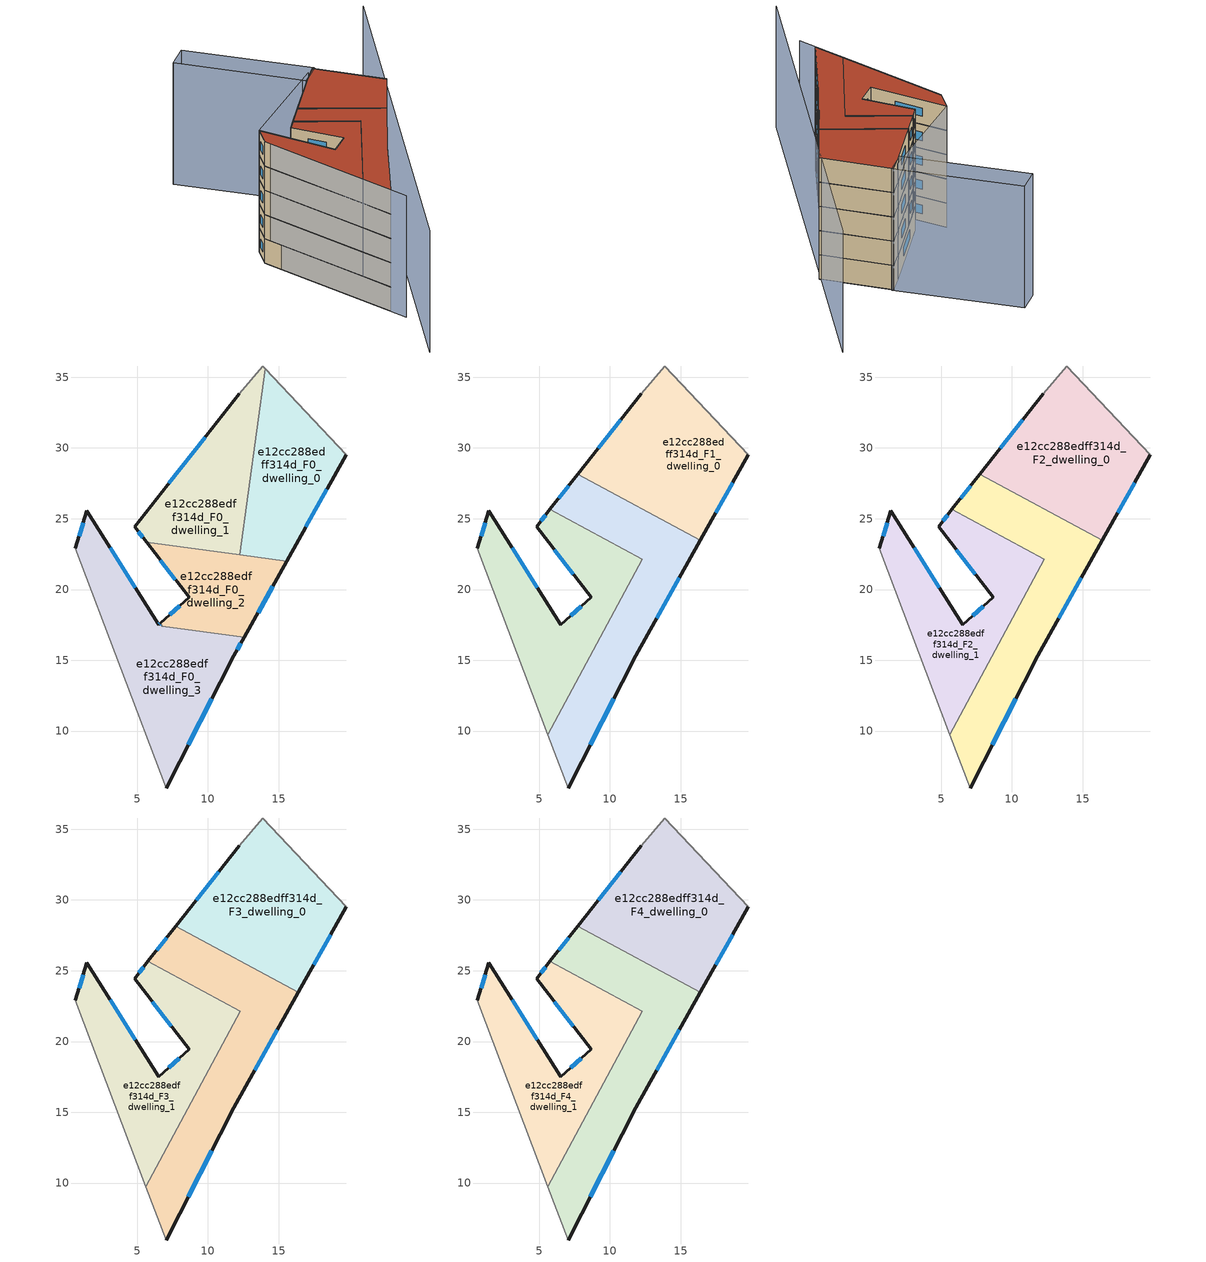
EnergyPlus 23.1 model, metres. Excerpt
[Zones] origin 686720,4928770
e12cc288edff314d_F0_dwelling_0
 floor ground (EU_floor_Construction): 15.56,21.99 19.77,29.52 14.06,35.6 12.26,22.44 z0
 wall outside (EU_wall_Construction): 19.77,29.52 15.56,21.99 z0:3
 wall adiabatic (EU_wall_Construction): 14.06,35.6 19.77,29.52 z0:3
 wall to e12cc288edff314d_F0_dwelling_2 (EU_wall_Construction): 15.56,21.99 12.26,22.44 z0:3
 wall to e12cc288edff314d_F0_dwelling_1 (EU_wall_Construction): 12.26,22.44 14.06,35.6 z0:3
 window (EU_Window_Construction): 18.4,27.07 16.93,24.44 z0.98:2.02
e12cc288edff314d_F0_dwelling_1
 floor ground (EU_floor_Construction): 12.26,22.44 14.06,35.6 13.89,35.79 12.21,33.82 4.82,24.45 5.68,23.34 z0
 wall outside (EU_wall_Construction): 5.68,23.34 4.82,24.45 12.21,33.82 z0:3
 wall adiabatic (EU_wall_Construction): 12.21,33.82 13.89,35.79 14.06,35.6 z0:3
 wall to e12cc288edff314d_F0_dwelling_2 (EU_wall_Construction): 12.26,22.44 5.68,23.34 z0:3
 window (EU_Window_Construction): 5.4,23.7 5.1,24.09 / 7.22,27.5 9.81,30.77 z0.98:2.02
e12cc288edff314d_F0_dwelling_2
 floor ground (EU_floor_Construction): 12.57,16.63 15.56,21.99 5.68,23.34 8.67,19.44 6.65,17.61 6.78,17.42 z0
 wall outside (EU_wall_Construction): 15.56,21.99 12.57,16.63 / 6.65,17.61 8.67,19.44 5.68,23.34 z0:3
 wall to e12cc288edff314d_F0_dwelling_3 (EU_wall_Construction): 12.57,16.63 6.78,17.42 6.65,17.61 z0:3
 window (EU_Window_Construction): 14.59,20.25 13.55,18.37 / 7.31,18.21 8.02,18.85 / 7.7,20.71 6.65,22.07 z0.98:2.02
e12cc288edff314d_F0_dwelling_3
 floor ground (EU_floor_Construction): 7.06,5.98 11.84,15.32 12.57,16.63 6.78,17.42 6.65,17.61 6.54,17.51 1.46,25.57 0.64,22.9 z0
 wall outside (EU_wall_Construction): 0.64,22.9 1.46,25.57 6.54,17.51 6.65,17.61 / 12.57,16.63 11.84,15.32 7.06,5.98 z0:3
 wall adiabatic (EU_wall_Construction): 7.06,5.98 0.64,22.9 z0:3
 window (EU_Window_Construction): 0.91,23.77 1.19,24.7 / 3.11,22.95 4.89,20.13 / 6.58,17.54 6.62,17.58 / 12.33,16.2 12.08,15.75 / 10.29,12.28 8.62,9.02 z0.98:2.02
e12cc288edff314d_F1_dwelling_0
 floor to e12cc288edff314d_F0_dwelling_0 (EU_floor_Construction): 16.39,23.47 19.77,29.52 14.06,35.6 12.68,25.48 z3
 floor to e12cc288edff314d_F0_dwelling_1 (EU_floor_Construction): 12.68,25.48 14.06,35.6 13.88,35.79 12.21,33.82 7.74,28.15 z3
 wall outside (EU_wall_Construction): 19.77,29.52 16.39,23.47 / 7.74,28.15 12.21,33.82 z3:6
 wall adiabatic (EU_wall_Construction): 12.21,33.82 13.89,35.79 19.77,29.52 z3:6
 wall to e12cc288edff314d_F1_dwelling_2 (EU_wall_Construction): 16.39,23.47 7.74,28.15 z3:6
 window (EU_Window_Construction): 18.67,27.55 17.49,25.44 / 9.19,29.99 10.76,31.97 z3.98:5.02
e12cc288edff314d_F1_dwelling_1
 floor to e12cc288edff314d_F0_dwelling_1 (EU_floor_Construction): 11.54,22.54 5.77,25.65 4.82,24.45 5.68,23.34 z3
 floor to e12cc288edff314d_F0_dwelling_2 (EU_floor_Construction): 9.56,17.04 12.3,22.12 11.54,22.54 5.68,23.34 8.67,19.44 6.65,17.61 6.78,17.42 z3
 floor to e12cc288edff314d_F0_dwelling_3 (EU_floor_Construction): 5.63,9.76 9.56,17.04 6.78,17.42 6.65,17.61 6.54,17.51 1.46,25.57 0.64,22.9 z3
 wall outside (EU_wall_Construction): 0.64,22.9 1.46,25.57 6.54,17.51 8.67,19.44 4.82,24.45 5.77,25.65 z3:6
 wall adiabatic (EU_wall_Construction): 5.63,9.76 0.64,22.9 z3:6
 wall to e12cc288edff314d_F1_dwelling_2 (EU_wall_Construction): 5.77,25.65 12.3,22.12 / 12.31,22.12 5.63,9.76 z3:6
 window (EU_Window_Construction): 7.23,18.14 7.98,18.81 / 7.42,21.07 6.07,22.82 / 5.13,24.84 5.46,25.26 / 0.91,23.77 1.19,24.7 / 3.11,22.95 4.89,20.13 z3.98:5.02
e12cc288edff314d_F1_dwelling_2
 floor to e12cc288edff314d_F0_dwelling_0 (EU_floor_Construction): 15.56,21.99 16.39,23.47 12.68,25.48 12.26,22.44 z3
 floor to e12cc288edff314d_F0_dwelling_1 (EU_floor_Construction): 12.26,22.44 12.68,25.48 7.74,28.15 5.77,25.65 11.54,22.54 z3
 floor to e12cc288edff314d_F0_dwelling_2 (EU_floor_Construction): 12.57,16.63 15.56,21.99 12.26,22.44 12.31,22.12 9.56,17.04 z3; 12.31,22.12 12.26,22.44 11.54,22.54 z3
 floor to e12cc288edff314d_F0_dwelling_3 (EU_floor_Construction): 7.06,5.98 11.84,15.32 12.57,16.63 9.56,17.04 5.63,9.76 z3
 wall outside (EU_wall_Construction): 5.77,25.65 7.74,28.15 / 16.39,23.47 11.84,15.32 7.06,5.98 z3:6
 wall adiabatic (EU_wall_Construction): 7.06,5.98 5.63,9.76 z3:6
 window (EU_Window_Construction): 6.41,26.46 7.1,27.34 / 14.91,20.82 13.32,17.97 / 10.29,12.28 8.62,9.02 z3.98:5.02
e12cc288edff314d_F2_dwelling_0
 floor to e12cc288edff314d_F1_dwelling_0 (EU_floor_Construction): 16.39,23.47 19.77,29.52 13.88,35.79 12.21,33.82 7.74,28.15 z6
 wall outside (EU_wall_Construction): 19.77,29.52 16.39,23.47 / 7.74,28.15 12.21,33.82 z6:9
 wall adiabatic (EU_wall_Construction): 12.21,33.82 13.89,35.79 19.77,29.52 z6:9
 wall to e12cc288edff314d_F2_dwelling_2 (EU_wall_Construction): 16.39,23.47 7.74,28.15 z6:9
 window (EU_Window_Construction): 18.67,27.55 17.49,25.44 / 9.19,29.99 10.76,31.97 z6.98:8.02
e12cc288edff314d_F2_dwelling_1
 floor to e12cc288edff314d_F1_dwelling_1 (EU_floor_Construction): 5.63,9.76 12.3,22.12 5.77,25.65 4.82,24.45 8.67,19.44 6.54,17.51 1.46,25.57 0.64,22.9 z6
 wall outside (EU_wall_Construction): 0.64,22.9 1.46,25.57 6.54,17.51 8.67,19.44 4.82,24.45 5.77,25.65 z6:9
 wall adiabatic (EU_wall_Construction): 5.63,9.76 0.64,22.9 z6:9
 wall to e12cc288edff314d_F2_dwelling_2 (EU_wall_Construction): 5.77,25.65 12.3,22.12 / 12.31,22.12 5.63,9.76 z6:9
 window (EU_Window_Construction): 7.23,18.14 7.98,18.81 / 7.42,21.07 6.07,22.82 / 5.13,24.84 5.46,25.26 / 0.91,23.77 1.19,24.7 / 3.11,22.95 4.89,20.13 z6.98:8.02
e12cc288edff314d_F2_dwelling_2
 floor to e12cc288edff314d_F1_dwelling_2 (EU_floor_Construction): 7.06,5.98 11.84,15.32 16.39,23.47 7.74,28.15 5.77,25.65 12.3,22.12 5.63,9.76 z6
 wall outside (EU_wall_Construction): 5.77,25.65 7.74,28.15 / 16.39,23.47 11.84,15.32 7.06,5.98 z6:9
 wall adiabatic (EU_wall_Construction): 7.06,5.98 5.63,9.76 z6:9
 window (EU_Window_Construction): 6.41,26.46 7.1,27.34 / 14.91,20.82 13.32,17.97 / 10.29,12.28 8.62,9.02 z6.98:8.02
e12cc288edff314d_F3_dwelling_0
 floor to e12cc288edff314d_F2_dwelling_0 (EU_floor_Construction): 16.39,23.47 19.77,29.52 13.88,35.79 12.21,33.82 7.74,28.15 z9
 wall outside (EU_wall_Construction): 19.77,29.52 16.39,23.47 / 7.74,28.15 12.21,33.82 z9:12
 wall adiabatic (EU_wall_Construction): 12.21,33.82 13.89,35.79 19.77,29.52 z9:12
 wall to e12cc288edff314d_F3_dwelling_2 (EU_wall_Construction): 16.39,23.47 7.74,28.15 z9:12
 window (EU_Window_Construction): 18.67,27.55 17.49,25.44 / 9.19,29.99 10.76,31.97 z9.98:11.02
e12cc288edff314d_F3_dwelling_1
 floor to e12cc288edff314d_F2_dwelling_1 (EU_floor_Construction): 5.63,9.76 12.3,22.12 5.77,25.65 4.82,24.45 8.67,19.44 6.54,17.51 1.46,25.57 0.64,22.9 z9
 wall outside (EU_wall_Construction): 0.64,22.9 1.46,25.57 6.54,17.51 8.67,19.44 4.82,24.45 5.77,25.65 z9:12
 wall adiabatic (EU_wall_Construction): 5.63,9.76 0.64,22.9 z9:12
 wall to e12cc288edff314d_F3_dwelling_2 (EU_wall_Construction): 5.77,25.65 12.3,22.12 / 12.31,22.12 5.63,9.76 z9:12
 window (EU_Window_Construction): 7.23,18.14 7.98,18.81 / 7.42,21.07 6.07,22.82 / 5.13,24.84 5.46,25.26 / 0.91,23.77 1.19,24.7 / 3.11,22.95 4.89,20.13 z9.98:11.02
e12cc288edff314d_F3_dwelling_2
 floor to e12cc288edff314d_F2_dwelling_2 (EU_floor_Construction): 7.06,5.98 11.84,15.32 16.39,23.47 7.74,28.15 5.77,25.65 12.3,22.12 5.63,9.76 z9
 wall outside (EU_wall_Construction): 5.77,25.65 7.74,28.15 / 16.39,23.47 11.84,15.32 7.06,5.98 z9:12
 wall adiabatic (EU_wall_Construction): 7.06,5.98 5.63,9.76 z9:12
 window (EU_Window_Construction): 6.41,26.46 7.1,27.34 / 14.91,20.82 13.32,17.97 / 10.29,12.28 8.62,9.02 z9.98:11.02
e12cc288edff314d_F4_dwelling_0
 floor to e12cc288edff314d_F3_dwelling_0 (EU_floor_Construction): 16.39,23.47 19.77,29.52 13.88,35.79 12.21,33.82 7.74,28.15 z12
 wall outside (EU_wall_Construction): 19.77,29.52 16.39,23.47 / 7.74,28.15 12.21,33.82 z12:15
 wall adiabatic (EU_wall_Construction): 12.21,33.82 13.89,35.79 19.77,29.52 z12:15
 wall to e12cc288edff314d_F4_dwelling_2 (EU_wall_Construction): 16.39,23.47 7.74,28.15 z12:15
 window (EU_Window_Construction): 18.67,27.55 17.49,25.44 / 9.19,29.99 10.76,31.97 z12.98:14.02
 roof outside (EU_roof_Construction): 13.89,35.79 19.77,29.52 16.39,23.47 7.74,28.15 12.21,33.82 z15
e12cc288edff314d_F4_dwelling_1
 floor to e12cc288edff314d_F3_dwelling_1 (EU_floor_Construction): 5.63,9.76 12.3,22.12 5.77,25.65 4.82,24.45 8.67,19.44 6.54,17.51 1.46,25.57 0.64,22.9 z12
 wall outside (EU_wall_Construction): 0.64,22.9 1.46,25.57 6.54,17.51 8.67,19.44 4.82,24.45 5.77,25.65 z12:15
 wall adiabatic (EU_wall_Construction): 5.63,9.76 0.64,22.9 z12:15
 wall to e12cc288edff314d_F4_dwelling_2 (EU_wall_Construction): 5.77,25.65 12.3,22.12 / 12.31,22.12 5.63,9.76 z12:15
 window (EU_Window_Construction): 7.23,18.14 7.98,18.81 / 7.42,21.07 6.07,22.82 / 5.13,24.84 5.46,25.26 / 0.91,23.77 1.19,24.7 / 3.11,22.95 4.89,20.13 z12.98:14.02
 roof outside (EU_roof_Construction): 12.31,22.12 5.63,9.76 0.64,22.9 1.46,25.57 6.54,17.51 8.67,19.44 4.82,24.45 5.77,25.65 z15
e12cc288edff314d_F4_dwelling_2
 floor to e12cc288edff314d_F3_dwelling_2 (EU_floor_Construction): 7.06,5.98 11.84,15.32 16.39,23.47 7.74,28.15 5.77,25.65 12.3,22.12 5.63,9.76 z12
 wall outside (EU_wall_Construction): 5.77,25.65 7.74,28.15 / 16.39,23.47 11.84,15.32 7.06,5.98 z12:15
 wall adiabatic (EU_wall_Construction): 7.06,5.98 5.63,9.76 z12:15
 window (EU_Window_Construction): 6.41,26.46 7.1,27.34 / 14.91,20.82 13.32,17.97 / 10.29,12.28 8.62,9.02 z12.98:14.02
 roof outside (EU_roof_Construction): 16.39,23.47 11.84,15.32 7.06,5.98 5.63,9.76 12.31,22.12 5.77,25.65 7.74,28.15 z15
shading: 0.64,22.9 7.83,3.96 / 6,-4.65 26.11,46.04 / 12.96,35 1.46,25.57 / 1.16,44.35 3.45,46.6 / 3.45,46.6 14.14,35.72 / 14.14,35.72 11.86,33.47 / 11.86,33.47 1.16,44.35 z0:15
[Building]
EU S2 Campaign: North Axis=0; Terrain=City; Solar Distribution=FullExterior
[Site:Location]
Bologna: Latitude=44.5; Longitude=11.25; Time Zone=1; Elevation=37
[SizingPeriod:WeatherFileDays]
AnnualSizingPeriod: Begin Month=1; Begin Day of Month=1; End Month=12; End Day of Month=31; Day of Week for Start Day=Monday; Use Weather File Daylight Saving Period=No; Use Weather File Rain and Snow Indicators=No
[MATERIAL]
EU_InternalMass_Material: Roughness=MediumRough; Thickness=0.1; Conductivity=1; Density=1800; Specific Heat=900; Thermal Absorptance=0.9; Solar Absorptance=0.7; Visible Absorptance=0.7
[MATERIAL:NOMASS] Roughness=MediumRough; Thermal Absorptance=0.9; Solar Absorptance=0.7; Visible Absorptance=0.7
Name | Thermal Resistance
EU_wall_NoMass | 0.905828
EU_roof_NoMass | 0.37593
EU_floor_NoMass | 0.67114
[WINDOWMATERIAL:SIMPLEGLAZINGSYSTEM]
EU_Window_SimpleGlazing: UFactor=4.52486; Solar Heat Gain Coefficient=0.85; Visible Transmittance=0.85
[CONSTRUCTION]
EU_wall_Construction: EU_wall_NoMass
EU_roof_Construction: EU_roof_NoMass
EU_floor_Construction: EU_floor_NoMass
EU_InternalMass_Construction: EU_InternalMass_Material
EU_Window_Construction: EU_Window_SimpleGlazing
[ZONE] Type=1; Multiplier=1; Ceiling Height=autocalculate; Floor Area=autocalculate; Part of Total Floor Area=Yes
Name | Volume
e12cc288edff314d_F0_dwelling_0 | 169.368
e12cc288edff314d_F1_dwelling_0 | 228.525
e12cc288edff314d_F2_dwelling_0; e12cc288edff314d_F3_dwelling_0; e12cc288edff314d_F4_dwelling_0 | 228.529
e12cc288edff314d_F0_dwelling_1 | 169.345
e12cc288edff314d_F1_dwelling_1 | 228.516
e12cc288edff314d_F2_dwelling_1; e12cc288edff314d_F3_dwelling_1; e12cc288edff314d_F4_dwelling_1 | 228.521
e12cc288edff314d_F0_dwelling_2 | 116.453
e12cc288edff314d_F1_dwelling_2 | 228.508
e12cc288edff314d_F2_dwelling_2; e12cc288edff314d_F3_dwelling_2; e12cc288edff314d_F4_dwelling_2 | 228.517
e12cc288edff314d_F0_dwelling_3 | 230.408
[INTERNALMASS] Construction=EU_InternalMass_Construction
Name | Zone or ZoneList | Surface Area
e12cc288edff314d_F0_dwelling_0_EU_InternalMass | e12cc288edff314d_F0_dwelling_0 | 56.4557
e12cc288edff314d_F0_dwelling_1_EU_InternalMass | e12cc288edff314d_F0_dwelling_1 | 56.4465
e12cc288edff314d_F0_dwelling_2_EU_InternalMass | e12cc288edff314d_F0_dwelling_2 | 38.8175
e12cc288edff314d_F0_dwelling_3_EU_InternalMass | e12cc288edff314d_F0_dwelling_3 | 76.8021
e12cc288edff314d_F1_dwelling_0_EU_InternalMass | e12cc288edff314d_F1_dwelling_0 | 76.1778
e12cc288edff314d_F1_dwelling_1_EU_InternalMass | e12cc288edff314d_F1_dwelling_1 | 76.1745
e12cc288edff314d_F1_dwelling_2_EU_InternalMass | e12cc288edff314d_F1_dwelling_2 | 76.1722
e12cc288edff314d_F2_dwelling_0_EU_InternalMass | e12cc288edff314d_F2_dwelling_0 | 76.1778
e12cc288edff314d_F2_dwelling_1_EU_InternalMass | e12cc288edff314d_F2_dwelling_1 | 76.1745
e12cc288edff314d_F2_dwelling_2_EU_InternalMass | e12cc288edff314d_F2_dwelling_2 | 76.1722
e12cc288edff314d_F3_dwelling_0_EU_InternalMass | e12cc288edff314d_F3_dwelling_0 | 76.1778
e12cc288edff314d_F3_dwelling_1_EU_InternalMass | e12cc288edff314d_F3_dwelling_1 | 76.1745
e12cc288edff314d_F3_dwelling_2_EU_InternalMass | e12cc288edff314d_F3_dwelling_2 | 76.1722
e12cc288edff314d_F4_dwelling_0_EU_InternalMass | e12cc288edff314d_F4_dwelling_0 | 76.1778
e12cc288edff314d_F4_dwelling_1_EU_InternalMass | e12cc288edff314d_F4_dwelling_1 | 76.1745
e12cc288edff314d_F4_dwelling_2_EU_InternalMass | e12cc288edff314d_F4_dwelling_2 | 76.1722
[OTHEREQUIPMENT] Fuel Type=Electricity; Design Level Calculation Method=Watts/Area; Power per Zone Floor Area=1; Fraction Latent=0; Fraction Radiant=0; Fraction Lost=0; Carbon Dioxide Generation Rate=0; EndUse Subcategory=EU_Step8_InternalGains
Name | Zone or ZoneList or Space or SpaceList | Schedule
EU_Step8_InternalGain_e12cc288edff314d_F0_dwelling_0_f000 | e12cc288edff314d_F0_dwelling_0 | EU_Step8_GainSchedule_e12cc288edff314d_F0_dwelling_0_f000
EU_Step8_InternalGain_e12cc288edff314d_F0_dwelling_1_f000 | e12cc288edff314d_F0_dwelling_1 | EU_Step8_GainSchedule_e12cc288edff314d_F0_dwelling_1_f000
EU_Step8_InternalGain_e12cc288edff314d_F0_dwelling_2_f000 | e12cc288edff314d_F0_dwelling_2 | EU_Step8_GainSchedule_e12cc288edff314d_F0_dwelling_2_f000
EU_Step8_InternalGain_e12cc288edff314d_F0_dwelling_3_f000 | e12cc288edff314d_F0_dwelling_3 | EU_Step8_GainSchedule_e12cc288edff314d_F0_dwelling_3_f000
EU_Step8_InternalGain_e12cc288edff314d_F1_dwelling_0_f000 | e12cc288edff314d_F1_dwelling_0 | EU_Step8_GainSchedule_e12cc288edff314d_F1_dwelling_0_f000
EU_Step8_InternalGain_e12cc288edff314d_F1_dwelling_1_f000 | e12cc288edff314d_F1_dwelling_1 | EU_Step8_GainSchedule_e12cc288edff314d_F1_dwelling_1_f000
EU_Step8_InternalGain_e12cc288edff314d_F1_dwelling_2_f000 | e12cc288edff314d_F1_dwelling_2 | EU_Step8_GainSchedule_e12cc288edff314d_F1_dwelling_2_f000
EU_Step8_InternalGain_e12cc288edff314d_F2_dwelling_0_f000 | e12cc288edff314d_F2_dwelling_0 | EU_Step8_GainSchedule_e12cc288edff314d_F2_dwelling_0_f000
EU_Step8_InternalGain_e12cc288edff314d_F2_dwelling_1_f000 | e12cc288edff314d_F2_dwelling_1 | EU_Step8_GainSchedule_e12cc288edff314d_F2_dwelling_1_f000
EU_Step8_InternalGain_e12cc288edff314d_F2_dwelling_2_f000 | e12cc288edff314d_F2_dwelling_2 | EU_Step8_GainSchedule_e12cc288edff314d_F2_dwelling_2_f000
EU_Step8_InternalGain_e12cc288edff314d_F3_dwelling_0_f000 | e12cc288edff314d_F3_dwelling_0 | EU_Step8_GainSchedule_e12cc288edff314d_F3_dwelling_0_f000
EU_Step8_InternalGain_e12cc288edff314d_F3_dwelling_1_f000 | e12cc288edff314d_F3_dwelling_1 | EU_Step8_GainSchedule_e12cc288edff314d_F3_dwelling_1_f000
EU_Step8_InternalGain_e12cc288edff314d_F3_dwelling_2_f000 | e12cc288edff314d_F3_dwelling_2 | EU_Step8_GainSchedule_e12cc288edff314d_F3_dwelling_2_f000
EU_Step8_InternalGain_e12cc288edff314d_F4_dwelling_0_f000 | e12cc288edff314d_F4_dwelling_0 | EU_Step8_GainSchedule_e12cc288edff314d_F4_dwelling_0_f000
EU_Step8_InternalGain_e12cc288edff314d_F4_dwelling_1_f000 | e12cc288edff314d_F4_dwelling_1 | EU_Step8_GainSchedule_e12cc288edff314d_F4_dwelling_1_f000
EU_Step8_InternalGain_e12cc288edff314d_F4_dwelling_2_f000 | e12cc288edff314d_F4_dwelling_2 | EU_Step8_GainSchedule_e12cc288edff314d_F4_dwelling_2_f000
[ZONEVENTILATION:DESIGNFLOWRATE] Schedule=EU_AlwaysOn; Design Flow Rate Calculation Method=AirChanges/Hour; Air Changes per Hour=0.73129; Ventilation Type=Natural; Fan Pressure Rise=0; Fan Total Efficiency=1; Constant Term Coefficient=1; Temperature Term Coefficient=0; Velocity Term Coefficient=0; Velocity Squared Term Coefficient=0; Minimum Indoor Temperature=-100; Maximum Indoor Temperature=100; Delta Temperature=-100; Minimum Outdoor Temperature=-100; Maximum Outdoor Temperature=100; Maximum Wind Speed=40
Name | Zone or ZoneList or Space or SpaceList
EU_ConstantAir_e12cc288edff314d_F0_dwelling_0 | e12cc288edff314d_F0_dwelling_0
EU_ConstantAir_e12cc288edff314d_F0_dwelling_1 | e12cc288edff314d_F0_dwelling_1
EU_ConstantAir_e12cc288edff314d_F0_dwelling_2 | e12cc288edff314d_F0_dwelling_2
EU_ConstantAir_e12cc288edff314d_F0_dwelling_3 | e12cc288edff314d_F0_dwelling_3
EU_ConstantAir_e12cc288edff314d_F1_dwelling_0 | e12cc288edff314d_F1_dwelling_0
EU_ConstantAir_e12cc288edff314d_F1_dwelling_1 | e12cc288edff314d_F1_dwelling_1
EU_ConstantAir_e12cc288edff314d_F1_dwelling_2 | e12cc288edff314d_F1_dwelling_2
EU_ConstantAir_e12cc288edff314d_F2_dwelling_0 | e12cc288edff314d_F2_dwelling_0
EU_ConstantAir_e12cc288edff314d_F2_dwelling_1 | e12cc288edff314d_F2_dwelling_1
EU_ConstantAir_e12cc288edff314d_F2_dwelling_2 | e12cc288edff314d_F2_dwelling_2
EU_ConstantAir_e12cc288edff314d_F3_dwelling_0 | e12cc288edff314d_F3_dwelling_0
EU_ConstantAir_e12cc288edff314d_F3_dwelling_1 | e12cc288edff314d_F3_dwelling_1
EU_ConstantAir_e12cc288edff314d_F3_dwelling_2 | e12cc288edff314d_F3_dwelling_2
EU_ConstantAir_e12cc288edff314d_F4_dwelling_0 | e12cc288edff314d_F4_dwelling_0
EU_ConstantAir_e12cc288edff314d_F4_dwelling_1 | e12cc288edff314d_F4_dwelling_1
EU_ConstantAir_e12cc288edff314d_F4_dwelling_2 | e12cc288edff314d_F4_dwelling_2
[HVACTEMPLATE:THERMOSTAT] Constant Heating Setpoint=20; Constant Cooling Setpoint=50
EU_HeatOnly_e12cc288edff314d_F0_dwelling_0; EU_HeatOnly_e12cc288edff314d_F0_dwelling_1; EU_HeatOnly_e12cc288edff314d_F0_dwelling_2; EU_HeatOnly_e12cc288edff314d_F0_dwelling_3; EU_HeatOnly_e12cc288edff314d_F1_dwelling_0; EU_HeatOnly_e12cc288edff314d_F1_dwelling_1; EU_HeatOnly_e12cc288edff314d_F1_dwelling_2; EU_HeatOnly_e12cc288edff314d_F2_dwelling_0; EU_HeatOnly_e12cc288edff314d_F2_dwelling_1; EU_HeatOnly_e12cc288edff314d_F2_dwelling_2; EU_HeatOnly_e12cc288edff314d_F3_dwelling_0; EU_HeatOnly_e12cc288edff314d_F3_dwelling_1; EU_HeatOnly_e12cc288edff314d_F3_dwelling_2; EU_HeatOnly_e12cc288edff314d_F4_dwelling_0; EU_HeatOnly_e12cc288edff314d_F4_dwelling_1; EU_HeatOnly_e12cc288edff314d_F4_dwelling_2
[HVACTEMPLATE:ZONE:IDEALLOADSAIRSYSTEM] System Availability Schedule=EU_AlwaysOn; Maximum Heating Supply Air Temperature=50; Minimum Cooling Supply Air Temperature=13; Maximum Heating Supply Air Humidity Ratio=0.0156; Minimum Cooling Supply Air Humidity Ratio=0.0077; Heating Limit=NoLimit; Cooling Limit=NoLimit; Heating Availability Schedule=EU_AlwaysOn; Cooling Availability Schedule=EU_CoolingOff; Dehumidification Control Type=ConstantSensibleHeatRatio; Cooling Sensible Heat Ratio=0.7; Dehumidification Setpoint=60; Humidification Control Type=None; Humidification Setpoint=30; Outdoor Air Method=None; Outdoor Air Flow Rate per Person=0.00944; Outdoor Air Flow Rate per Zone Floor Area=0; Outdoor Air Flow Rate per Zone=0; Demand Controlled Ventilation Type=None; Outdoor Air Economizer Type=NoEconomizer; Heat Recovery Type=None; Sensible Heat Recovery Effectiveness=0.7; Latent Heat Recovery Effectiveness=0.65
Name | Template Thermostat
e12cc288edff314d_F0_dwelling_0 | EU_HeatOnly_e12cc288edff314d_F0_dwelling_0
e12cc288edff314d_F0_dwelling_1 | EU_HeatOnly_e12cc288edff314d_F0_dwelling_1
e12cc288edff314d_F0_dwelling_2 | EU_HeatOnly_e12cc288edff314d_F0_dwelling_2
e12cc288edff314d_F0_dwelling_3 | EU_HeatOnly_e12cc288edff314d_F0_dwelling_3
e12cc288edff314d_F1_dwelling_0 | EU_HeatOnly_e12cc288edff314d_F1_dwelling_0
e12cc288edff314d_F1_dwelling_1 | EU_HeatOnly_e12cc288edff314d_F1_dwelling_1
e12cc288edff314d_F1_dwelling_2 | EU_HeatOnly_e12cc288edff314d_F1_dwelling_2
e12cc288edff314d_F2_dwelling_0 | EU_HeatOnly_e12cc288edff314d_F2_dwelling_0
e12cc288edff314d_F2_dwelling_1 | EU_HeatOnly_e12cc288edff314d_F2_dwelling_1
e12cc288edff314d_F2_dwelling_2 | EU_HeatOnly_e12cc288edff314d_F2_dwelling_2
e12cc288edff314d_F3_dwelling_0 | EU_HeatOnly_e12cc288edff314d_F3_dwelling_0
e12cc288edff314d_F3_dwelling_1 | EU_HeatOnly_e12cc288edff314d_F3_dwelling_1
e12cc288edff314d_F3_dwelling_2 | EU_HeatOnly_e12cc288edff314d_F3_dwelling_2
e12cc288edff314d_F4_dwelling_0 | EU_HeatOnly_e12cc288edff314d_F4_dwelling_0
e12cc288edff314d_F4_dwelling_1 | EU_HeatOnly_e12cc288edff314d_F4_dwelling_1
e12cc288edff314d_F4_dwelling_2 | EU_HeatOnly_e12cc288edff314d_F4_dwelling_2
[SIZING:ZONE] Zone Cooling Design Supply Air Temperature Input Method=SupplyAirTemperature; Zone Cooling Design Supply Air Temperature=13; Zone Heating Design Supply Air Temperature Input Method=SupplyAirTemperature; Zone Heating Design Supply Air Temperature=50; Zone Cooling Design Supply Air Humidity Ratio=0.008; Zone Heating Design Supply Air Humidity Ratio=0.008; Cooling Design Air Flow Method=DesignDay; Cooling Design Air Flow Rate=0; Cooling Minimum Air Flow per Zone Floor Area=0.000762; Cooling Minimum Air Flow=0; Cooling Minimum Air Flow Fraction=0.2; Heating Design Air Flow Method=DesignDay; Heating Design Air Flow Rate=0; Heating Maximum Air Flow per Zone Floor Area=0.002032; Heating Maximum Air Flow=0.141576; Heating Maximum Air Flow Fraction=0.3; Account for Dedicated Outdoor Air System=No; Dedicated Outdoor Air System Control Strategy=NeutralSupplyAir; Dedicated Outdoor Air Low Setpoint Temperature for Design=autosize; Dedicated Outdoor Air High Setpoint Temperature for Design=autosize; Zone Load Sizing Method=Sensible Load Only No Latent Load; Zone Latent Cooling Design Supply Air Humidity Ratio Input Method=HumidityRatioDifference; Zone Cooling Design Supply Air Humidity Ratio Difference=0.005; Zone Latent Heating Design Supply Air Humidity Ratio Input Method=HumidityRatioDifference; Zone Humidification Design Supply Air Humidity Ratio Difference=0.005
e12cc288edff314d_F0_dwelling_0; e12cc288edff314d_F0_dwelling_1; e12cc288edff314d_F0_dwelling_2; e12cc288edff314d_F0_dwelling_3; e12cc288edff314d_F1_dwelling_0; e12cc288edff314d_F1_dwelling_1; e12cc288edff314d_F1_dwelling_2; e12cc288edff314d_F2_dwelling_0; e12cc288edff314d_F2_dwelling_1; e12cc288edff314d_F2_dwelling_2; e12cc288edff314d_F3_dwelling_0; e12cc288edff314d_F3_dwelling_1; e12cc288edff314d_F3_dwelling_2; e12cc288edff314d_F4_dwelling_0; e12cc288edff314d_F4_dwelling_1; e12cc288edff314d_F4_dwelling_2
[SCHEDULE:CONSTANT]
Name | Hourly Value
EU_AlwaysOn | 1
EU_CoolingOff | 0
[SCHEDULE:FILE] Column Number=1; Rows to Skip at Top=0; Number of Hours of Data=8760; Column Separator=Comma; Interpolate to Timestep=No; Minutes per Item=60; Adjust Schedule for Daylight Savings=Yes
Name | File
EU_Step8_GainSchedule_e12cc288edff314d_F0_dwelling_0_f000 | ../../schedules/e12cc288edff314d/e12cc288edff314d_F0_dwelling_0_f000_gain.csv
EU_Step8_GainSchedule_e12cc288edff314d_F0_dwelling_1_f000 | ../../schedules/e12cc288edff314d/e12cc288edff314d_F0_dwelling_1_f000_gain.csv
EU_Step8_GainSchedule_e12cc288edff314d_F0_dwelling_2_f000 | ../../schedules/e12cc288edff314d/e12cc288edff314d_F0_dwelling_2_f000_gain.csv
EU_Step8_GainSchedule_e12cc288edff314d_F0_dwelling_3_f000 | ../../schedules/e12cc288edff314d/e12cc288edff314d_F0_dwelling_3_f000_gain.csv
EU_Step8_GainSchedule_e12cc288edff314d_F1_dwelling_0_f000 | ../../schedules/e12cc288edff314d/e12cc288edff314d_F1_dwelling_0_f000_gain.csv
EU_Step8_GainSchedule_e12cc288edff314d_F1_dwelling_1_f000 | ../../schedules/e12cc288edff314d/e12cc288edff314d_F1_dwelling_1_f000_gain.csv
EU_Step8_GainSchedule_e12cc288edff314d_F1_dwelling_2_f000 | ../../schedules/e12cc288edff314d/e12cc288edff314d_F1_dwelling_2_f000_gain.csv
EU_Step8_GainSchedule_e12cc288edff314d_F2_dwelling_0_f000 | ../../schedules/e12cc288edff314d/e12cc288edff314d_F2_dwelling_0_f000_gain.csv
EU_Step8_GainSchedule_e12cc288edff314d_F2_dwelling_1_f000 | ../../schedules/e12cc288edff314d/e12cc288edff314d_F2_dwelling_1_f000_gain.csv
EU_Step8_GainSchedule_e12cc288edff314d_F2_dwelling_2_f000 | ../../schedules/e12cc288edff314d/e12cc288edff314d_F2_dwelling_2_f000_gain.csv
EU_Step8_GainSchedule_e12cc288edff314d_F3_dwelling_0_f000 | ../../schedules/e12cc288edff314d/e12cc288edff314d_F3_dwelling_0_f000_gain.csv
EU_Step8_GainSchedule_e12cc288edff314d_F3_dwelling_1_f000 | ../../schedules/e12cc288edff314d/e12cc288edff314d_F3_dwelling_1_f000_gain.csv
EU_Step8_GainSchedule_e12cc288edff314d_F3_dwelling_2_f000 | ../../schedules/e12cc288edff314d/e12cc288edff314d_F3_dwelling_2_f000_gain.csv
EU_Step8_GainSchedule_e12cc288edff314d_F4_dwelling_0_f000 | ../../schedules/e12cc288edff314d/e12cc288edff314d_F4_dwelling_0_f000_gain.csv
EU_Step8_GainSchedule_e12cc288edff314d_F4_dwelling_1_f000 | ../../schedules/e12cc288edff314d/e12cc288edff314d_F4_dwelling_1_f000_gain.csv
EU_Step8_GainSchedule_e12cc288edff314d_F4_dwelling_2_f000 | ../../schedules/e12cc288edff314d/e12cc288edff314d_F4_dwelling_2_f000_gain.csv
